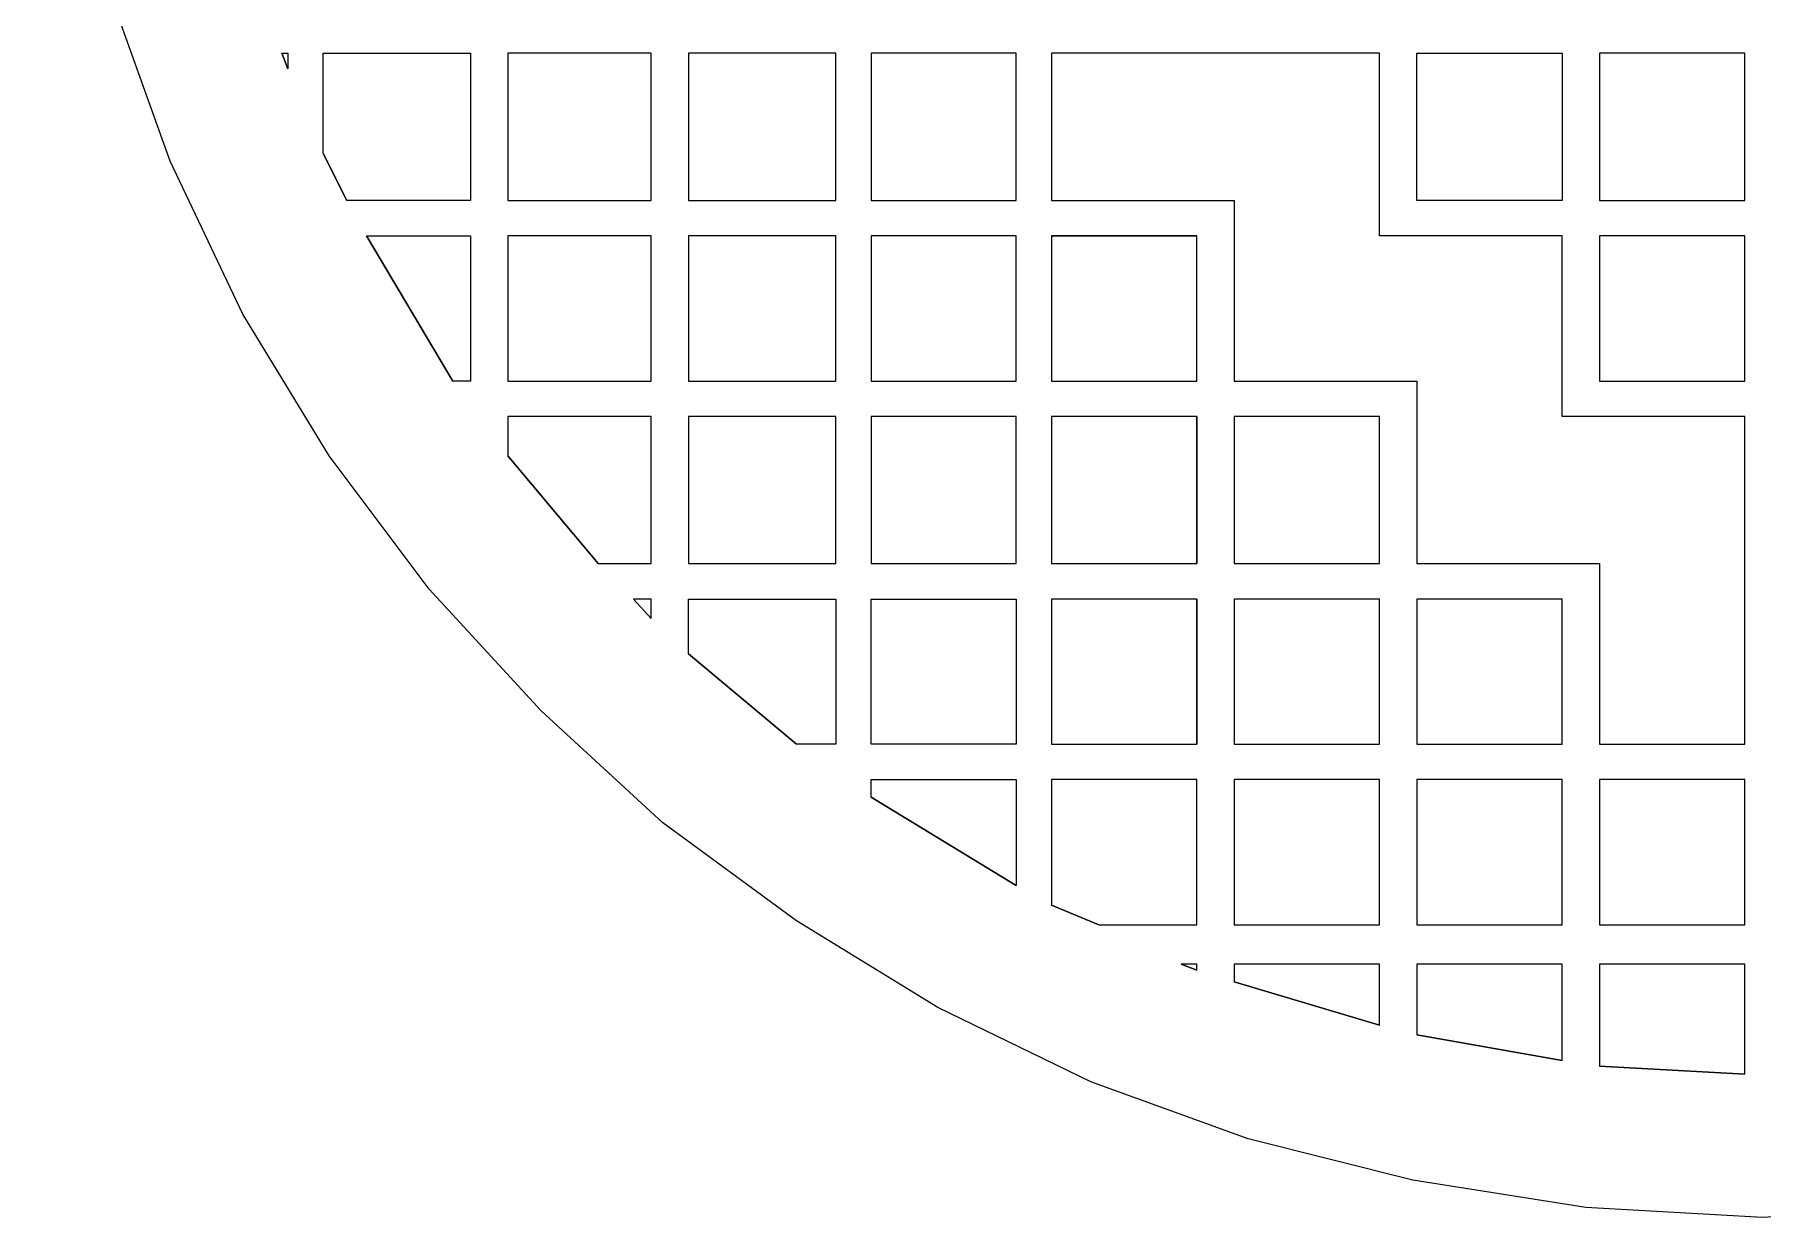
# Model space of a CAD drawing. Header units: centimetres. Extents: x -7.3 to 6, y -13.2 to 13.7.
# Drawn here: x -7.35 to -0.69, y 0.41 to 4.97 of the extents above; entities that cross this region are included whole.
import ezdxf

# ---------------------------------------------------------------- set-up
doc = ezdxf.new("R2010")
doc.units = ezdxf.units.CM
doc.header["$MEASUREMENT"] = 0

msp = doc.modelspace()

# ---------------------------------------------------------------- linework, layer by layer
at = {"lineweight": 9}
for points, knots in [([(-7.3473, 7.07036), (-7.3473, 7.07036), (-7.31704, 6.39704), (-7.31704, 6.39704), (-7.31704, 6.39704), (-7.31704, 6.39704), (-7.21869, 5.73126), (-7.21869, 5.73126), (-7.21869, 5.73126), (-7.21869, 5.73126), (-7.04469, 5.09577), (-7.04469, 5.09577), (-7.04469, 5.09577), (-7.04469, 5.09577), (-6.82529, 4.48297), (-6.82529, 4.48297), (-6.82529, 4.48297), (-6.82529, 4.48297), (-6.54537, 3.89287), (-6.54537, 3.89287), (-6.54537, 3.89287), (-6.54537, 3.89287), (-6.2125, 3.34819), (-6.2125, 3.34819), (-6.2125, 3.34819), (-6.2125, 3.34819), (-5.82666, 2.83372), (-5.82666, 2.83372), (-5.82666, 2.83372), (-5.82666, 2.83372), (-5.39544, 2.3647), (-5.39544, 2.3647), (-5.39544, 2.3647), (-5.39544, 2.3647), (-4.92639, 1.93344), (-4.92639, 1.93344), (-4.92639, 1.93344), (-4.92639, 1.93344), (-4.41194, 1.55517), (-4.41194, 1.55517), (-4.41194, 1.55517), (-4.41194, 1.55517), (-3.86723, 1.2223), (-3.86723, 1.2223), (-3.86723, 1.2223), (-3.86723, 1.2223), (-3.27714, 0.93482), (-3.27714, 0.93482), (-3.27714, 0.93482), (-3.27714, 0.93482), (-2.6719, 0.71542), (-2.6719, 0.71542), (-2.6719, 0.71542), (-2.6719, 0.71542), (-2.03641, 0.55654), (-2.03641, 0.55654), (-2.03641, 0.55654), (-2.03641, 0.55654), (-1.37066, 0.45063), (-1.37066, 0.45063), (-1.37066, 0.45063), (-1.37066, 0.45063), (-0.68977, 0.41281), (-0.68977, 0.41281), (-0.68977, 0.41281), (-0.68977, 0.41281), (-0.01646, 0.45063), (-0.01646, 0.45063), (-0.01646, 0.45063), (-0.01646, 0.45063), (0.64929, 0.55654), (0.64929, 0.55654), (0.64929, 0.55654), (0.64929, 0.55654), (1.28478, 0.71542), (1.28478, 0.71542), (1.28478, 0.71542), (1.28478, 0.71542), (1.89758, 0.93482), (1.89758, 0.93482), (1.89758, 0.93482), (1.89758, 0.93482), (2.48768, 1.2223), (2.48768, 1.2223), (2.48768, 1.2223), (2.48768, 1.2223), (3.03238, 1.55517), (3.03238, 1.55517), (3.03238, 1.55517), (3.03238, 1.55517), (3.54683, 1.93344), (3.54683, 1.93344), (3.54683, 1.93344), (3.54683, 1.93344), (4.01588, 2.3647), (4.01588, 2.3647), (4.01588, 2.3647), (4.01588, 2.3647), (4.4471, 2.83372), (4.4471, 2.83372), (4.4471, 2.83372), (4.4471, 2.83372), (4.82538, 3.34819), (4.82538, 3.34819), (4.82538, 3.34819), (4.82538, 3.34819), (5.16582, 3.89287), (5.16582, 3.89287), (5.16582, 3.89287), (5.16582, 3.89287), (5.44573, 4.48297), (5.44573, 4.48297), (5.44573, 4.48297), (5.44573, 4.48297), (5.66513, 5.09577), (5.66513, 5.09577), (5.66513, 5.09577), (5.66513, 5.09577), (5.824, 5.73126), (5.824, 5.73126), (5.824, 5.73126), (5.824, 5.73126), (5.92992, 6.39704), (5.92992, 6.39704), (5.92992, 6.39704), (5.92992, 6.39704), (5.96018, 7.07036), (5.96018, 7.07036), (5.96018, 7.07036), (5.96018, 7.07036), (5.92992, 7.75877), (5.92992, 7.75877), (5.92992, 7.75877), (5.92992, 7.75877), (5.824, 8.41696), (5.824, 8.41696), (5.824, 8.41696), (5.824, 8.41696), (5.66513, 9.05248), (5.66513, 9.05248), (5.66513, 9.05248), (5.66513, 9.05248), (5.44573, 9.65771), (5.44573, 9.65771), (5.44573, 9.65771), (5.44573, 9.65771), (5.16582, 10.24779), (5.16582, 10.24779), (5.16582, 10.24779), (5.16582, 10.24779), (4.82538, 10.79252), (4.82538, 10.79252), (4.82538, 10.79252), (4.82538, 10.79252), (4.4471, 11.30696), (4.4471, 11.30696), (4.4471, 11.30696), (4.4471, 11.30696), (4.01588, 11.78358), (4.01588, 11.78358), (4.01588, 11.78358), (4.01588, 11.78358), (3.54683, 12.21477), (3.54683, 12.21477), (3.54683, 12.21477), (3.54683, 12.21477), (3.03238, 12.59305), (3.03238, 12.59305), (3.03238, 12.59305), (3.03238, 12.59305), (2.48768, 12.92595), (2.48768, 12.92595), (2.48768, 12.92595), (2.48768, 12.92595), (1.89758, 13.20584), (1.89758, 13.20584), (1.89758, 13.20584), (1.89758, 13.20584), (1.28478, 13.42526), (1.28478, 13.42526), (1.28478, 13.42526), (1.28478, 13.42526), (0.64929, 13.59924), (0.64929, 13.59924), (0.64929, 13.59924), (0.64929, 13.59924), (-0.01646, 13.69759), (-0.01646, 13.69759), (-0.01646, 13.69759), (-0.01646, 13.69759), (-0.68977, 13.72785), (-0.68977, 13.72785), (-0.68977, 13.72785), (-0.68977, 13.72785), (-1.37066, 13.69759), (-1.37066, 13.69759), (-1.37066, 13.69759), (-1.37066, 13.69759), (-2.03641, 13.59924), (-2.03641, 13.59924), (-2.03641, 13.59924), (-2.03641, 13.59924), (-2.6719, 13.42526), (-2.6719, 13.42526), (-2.6719, 13.42526), (-2.6719, 13.42526), (-3.27714, 13.20584), (-3.27714, 13.20584), (-3.27714, 13.20584), (-3.27714, 13.20584), (-3.86723, 12.92595), (-3.86723, 12.92595), (-3.86723, 12.92595), (-3.86723, 12.92595), (-4.41194, 12.59305), (-4.41194, 12.59305), (-4.41194, 12.59305), (-4.41194, 12.59305), (-4.92639, 12.21477), (-4.92639, 12.21477), (-4.92639, 12.21477), (-4.92639, 12.21477), (-5.39544, 11.78358), (-5.39544, 11.78358), (-5.39544, 11.78358), (-5.39544, 11.78358), (-5.82666, 11.30696), (-5.82666, 11.30696), (-5.82666, 11.30696), (-5.82666, 11.30696), (-6.2125, 10.79252), (-6.2125, 10.79252), (-6.2125, 10.79252), (-6.2125, 10.79252), (-6.54537, 10.24779), (-6.54537, 10.24779), (-6.54537, 10.24779), (-6.54537, 10.24779), (-6.82529, 9.65771), (-6.82529, 9.65771), (-6.82529, 9.65771), (-6.82529, 9.65771), (-7.04469, 9.05248), (-7.04469, 9.05248), (-7.04469, 9.05248), (-7.04469, 9.05248), (-7.21869, 8.41696), (-7.21869, 8.41696), (-7.21869, 8.41696), (-7.21869, 8.41696), (-7.31704, 7.75877), (-7.31704, 7.75877), (-7.31704, 7.75877), (-7.31704, 7.75877), (-7.3473, 7.07036), (-7.3473, 7.07036)], [0, 0, 0, 0, 0.0153846, 0.0153846, 0.0153846, 0.0153846, 0.0307692, 0.0307692, 0.0307692, 0.0307692, 0.0461538, 0.0461538, 0.0461538, 0.0461538, 0.0615385, 0.0615385, 0.0615385, 0.0615385, 0.0769231, 0.0769231, 0.0769231, 0.0769231, 0.0923077, 0.0923077, 0.0923077, 0.0923077, 0.1076923, 0.1076923, 0.1076923, 0.1076923, 0.1230769, 0.1230769, 0.1230769, 0.1230769, 0.1384615, 0.1384615, 0.1384615, 0.1384615, 0.1538462, 0.1538462, 0.1538462, 0.1538462, 0.1692308, 0.1692308, 0.1692308, 0.1692308, 0.1846154, 0.1846154, 0.1846154, 0.1846154, 0.2, 0.2, 0.2, 0.2, 0.2153846, 0.2153846, 0.2153846, 0.2153846, 0.2307692, 0.2307692, 0.2307692, 0.2307692, 0.2461538, 0.2461538, 0.2461538, 0.2461538, 0.2615385, 0.2615385, 0.2615385, 0.2615385, 0.2769231, 0.2769231, 0.2769231, 0.2769231, 0.2923077, 0.2923077, 0.2923077, 0.2923077, 0.3076923, 0.3076923, 0.3076923, 0.3076923, 0.3230769, 0.3230769, 0.3230769, 0.3230769, 0.3384615, 0.3384615, 0.3384615, 0.3384615, 0.3538462, 0.3538462, 0.3538462, 0.3538462, 0.3692308, 0.3692308, 0.3692308, 0.3692308, 0.3846154, 0.3846154, 0.3846154, 0.3846154, 0.4, 0.4, 0.4, 0.4, 0.4153846, 0.4153846, 0.4153846, 0.4153846, 0.4307692, 0.4307692, 0.4307692, 0.4307692, 0.4461538, 0.4461538, 0.4461538, 0.4461538, 0.4615385, 0.4615385, 0.4615385, 0.4615385, 0.4769231, 0.4769231, 0.4769231, 0.4769231, 0.4923077, 0.4923077, 0.4923077, 0.4923077, 0.5076923, 0.5076923, 0.5076923, 0.5076923, 0.5230769, 0.5230769, 0.5230769, 0.5230769, 0.5384615, 0.5384615, 0.5384615, 0.5384615, 0.5538462, 0.5538462, 0.5538462, 0.5538462, 0.5692308, 0.5692308, 0.5692308, 0.5692308, 0.5846154, 0.5846154, 0.5846154, 0.5846154, 0.6, 0.6, 0.6, 0.6, 0.6153846, 0.6153846, 0.6153846, 0.6153846, 0.6307692, 0.6307692, 0.6307692, 0.6307692, 0.6461538, 0.6461538, 0.6461538, 0.6461538, 0.6615385, 0.6615385, 0.6615385, 0.6615385, 0.6769231, 0.6769231, 0.6769231, 0.6769231, 0.6923077, 0.6923077, 0.6923077, 0.6923077, 0.7076923, 0.7076923, 0.7076923, 0.7076923, 0.7230769, 0.7230769, 0.7230769, 0.7230769, 0.7384615, 0.7384615, 0.7384615, 0.7384615, 0.7538462, 0.7538462, 0.7538462, 0.7538462, 0.7692308, 0.7692308, 0.7692308, 0.7692308, 0.7846154, 0.7846154, 0.7846154, 0.7846154, 0.8, 0.8, 0.8, 0.8, 0.8153846, 0.8153846, 0.8153846, 0.8153846, 0.8307692, 0.8307692, 0.8307692, 0.8307692, 0.8461538, 0.8461538, 0.8461538, 0.8461538, 0.8615385, 0.8615385, 0.8615385, 0.8615385, 0.8769231, 0.8769231, 0.8769231, 0.8769231, 0.8923077, 0.8923077, 0.8923077, 0.8923077, 0.9076923, 0.9076923, 0.9076923, 0.9076923, 0.9230769, 0.9230769, 0.9230769, 0.9230769, 0.9384615, 0.9384615, 0.9384615, 0.9384615, 0.9538462, 0.9538462, 0.9538462, 0.9538462, 0.9692308, 0.9692308, 0.9692308, 0.9692308, 1, 1, 1, 1]), ([(-6.37136, 4.83857), (-6.37136, 4.83857), (-6.37136, 4.89907), (-6.37136, 4.89907), (-6.37136, 4.89907), (-6.37136, 4.89907), (-6.39406, 4.89907), (-6.39406, 4.89907), (-6.39406, 4.89907), (-6.39406, 4.89907), (-6.37136, 4.83857), (-6.37136, 4.83857)], [0, 0, 0, 0, 0.25, 0.25, 0.25, 0.25, 0.5, 0.5, 0.5, 0.5, 1, 1, 1, 1]), ([(-6.39406, 4.89907), (-6.39406, 4.89907), (-6.37136, 4.83857), (-6.37136, 4.83857), (-6.37136, 4.83857), (-6.37136, 4.83857), (-6.39406, 4.89907), (-6.39406, 4.89907)], [0, 0, 0, 0, 0.3333333, 0.3333333, 0.3333333, 0.3333333, 1, 1, 1, 1]), ([(-6.14441, 4.33169), (-6.14441, 4.33169), (-5.66779, 4.33169), (-5.66779, 4.33169), (-5.66779, 4.33169), (-5.66779, 4.33169), (-5.66779, 4.89907), (-5.66779, 4.89907), (-5.66779, 4.89907), (-5.66779, 4.89907), (-6.23519, 4.89907), (-6.23519, 4.89907), (-6.23519, 4.89907), (-6.23519, 4.89907), (-6.23519, 4.51323), (-6.23519, 4.51323), (-6.23519, 4.51323), (-6.23519, 4.51323), (-6.14441, 4.33169), (-6.14441, 4.33169)], [0, 0, 0, 0, 0.1666667, 0.1666667, 0.1666667, 0.1666667, 0.3333333, 0.3333333, 0.3333333, 0.3333333, 0.5, 0.5, 0.5, 0.5, 0.6666667, 0.6666667, 0.6666667, 0.6666667, 1, 1, 1, 1]), ([(-4.97177, 4.33169), (-4.97177, 4.33169), (-5.52405, 4.33169), (-5.52405, 4.33169), (-5.52405, 4.33169), (-5.52405, 4.33169), (-5.52405, 4.89907), (-5.52405, 4.89907), (-5.52405, 4.89907), (-5.52405, 4.89907), (-4.97177, 4.89907), (-4.97177, 4.89907), (-4.97177, 4.89907), (-4.97177, 4.89907), (-4.97177, 4.33169), (-4.97177, 4.33169)], [0, 0, 0, 0, 0.2, 0.2, 0.2, 0.2, 0.4, 0.4, 0.4, 0.4, 0.6, 0.6, 0.6, 0.6, 1, 1, 1, 1]), ([(-4.26063, 4.33169), (-4.26063, 4.33169), (-4.82804, 4.33169), (-4.82804, 4.33169), (-4.82804, 4.33169), (-4.82804, 4.33169), (-4.82804, 4.89907), (-4.82804, 4.89907), (-4.82804, 4.89907), (-4.82804, 4.89907), (-4.26063, 4.89907), (-4.26063, 4.89907), (-4.26063, 4.89907), (-4.26063, 4.89907), (-4.26063, 4.33169), (-4.26063, 4.33169)], [0, 0, 0, 0, 0.2, 0.2, 0.2, 0.2, 0.4, 0.4, 0.4, 0.4, 0.6, 0.6, 0.6, 0.6, 1, 1, 1, 1]), ([(-3.56461, 4.33169), (-3.56461, 4.33169), (-4.12445, 4.33169), (-4.12445, 4.33169), (-4.12445, 4.33169), (-4.12445, 4.33169), (-4.12445, 4.89907), (-4.12445, 4.89907), (-4.12445, 4.89907), (-4.12445, 4.89907), (-3.56461, 4.89907), (-3.56461, 4.89907), (-3.56461, 4.89907), (-3.56461, 4.89907), (-3.56461, 4.33169), (-3.56461, 4.33169)], [0, 0, 0, 0, 0.2, 0.2, 0.2, 0.2, 0.4, 0.4, 0.4, 0.4, 0.6, 0.6, 0.6, 0.6, 1, 1, 1, 1]), ([(-2.02128, 3.63565), (-2.02128, 3.63565), (-2.72486, 3.63565), (-2.72486, 3.63565), (-2.72486, 3.63565), (-2.72486, 3.63565), (-2.72486, 4.33169), (-2.72486, 4.33169), (-2.72486, 4.33169), (-2.72486, 4.33169), (-3.42844, 4.33169), (-3.42844, 4.33169), (-3.42844, 4.33169), (-3.42844, 4.33169), (-3.42844, 4.89907), (-3.42844, 4.89907), (-3.42844, 4.89907), (-3.42844, 4.89907), (-2.16502, 4.89907), (-2.16502, 4.89907), (-2.16502, 4.89907), (-2.16502, 4.89907), (-2.16502, 4.19552), (-2.16502, 4.19552), (-2.16502, 4.19552), (-2.16502, 4.19552), (-1.46145, 4.19552), (-1.46145, 4.19552), (-1.46145, 4.19552), (-1.46145, 4.19552), (-1.46145, 3.49947), (-1.46145, 3.49947), (-1.46145, 3.49947), (-1.46145, 3.49947), (-0.75786, 3.49947), (-0.75786, 3.49947), (-0.75786, 3.49947), (-0.75786, 3.49947), (-0.75786, 2.23609), (-0.75786, 2.23609), (-0.75786, 2.23609), (-0.75786, 2.23609), (-1.3177, 2.23609), (-1.3177, 2.23609), (-1.3177, 2.23609), (-1.3177, 2.23609), (-1.3177, 2.93207), (-1.3177, 2.93207), (-1.3177, 2.93207), (-1.3177, 2.93207), (-2.02128, 2.93207), (-2.02128, 2.93207), (-2.02128, 2.93207), (-2.02128, 2.93207), (-2.02128, 3.63565), (-2.02128, 3.63565)], [0, 0, 0, 0, 0.0666667, 0.0666667, 0.0666667, 0.0666667, 0.1333333, 0.1333333, 0.1333333, 0.1333333, 0.2, 0.2, 0.2, 0.2, 0.2666667, 0.2666667, 0.2666667, 0.2666667, 0.3333333, 0.3333333, 0.3333333, 0.3333333, 0.4, 0.4, 0.4, 0.4, 0.4666667, 0.4666667, 0.4666667, 0.4666667, 0.5333333, 0.5333333, 0.5333333, 0.5333333, 0.6, 0.6, 0.6, 0.6, 0.6666667, 0.6666667, 0.6666667, 0.6666667, 0.7333333, 0.7333333, 0.7333333, 0.7333333, 0.8, 0.8, 0.8, 0.8, 0.8666667, 0.8666667, 0.8666667, 0.8666667, 1, 1, 1, 1]), ([(-1.46145, 4.33169), (-1.46145, 4.33169), (-1.46145, 4.89907), (-1.46145, 4.89907), (-1.46145, 4.89907), (-1.46145, 4.89907), (-2.02128, 4.89907), (-2.02128, 4.89907), (-2.02128, 4.89907), (-2.02128, 4.89907), (-2.02128, 4.33169), (-2.02128, 4.33169), (-2.02128, 4.33169), (-2.02128, 4.33169), (-1.46145, 4.33169), (-1.46145, 4.33169)], [0, 0, 0, 0, 0.2, 0.2, 0.2, 0.2, 0.4, 0.4, 0.4, 0.4, 0.6, 0.6, 0.6, 0.6, 1, 1, 1, 1]), ([(-1.3177, 4.33169), (-1.3177, 4.33169), (-1.3177, 4.89907), (-1.3177, 4.89907), (-1.3177, 4.89907), (-1.3177, 4.89907), (-0.75786, 4.89907), (-0.75786, 4.89907), (-0.75786, 4.89907), (-0.75786, 4.89907), (-0.75786, 4.33169), (-0.75786, 4.33169), (-0.75786, 4.33169), (-0.75786, 4.33169), (-1.3177, 4.33169), (-1.3177, 4.33169)], [0, 0, 0, 0, 0.2, 0.2, 0.2, 0.2, 0.4, 0.4, 0.4, 0.4, 0.6, 0.6, 0.6, 0.6, 1, 1, 1, 1]), ([(-6.23519, 4.51323), (-6.23519, 4.51323), (-6.14441, 4.33169), (-6.14441, 4.33169), (-6.14441, 4.33169), (-6.14441, 4.33169), (-6.23519, 4.51323), (-6.23519, 4.51323)], [0, 0, 0, 0, 0.3333333, 0.3333333, 0.3333333, 0.3333333, 1, 1, 1, 1]), ([(-6.06875, 4.19552), (-6.06875, 4.19552), (-5.73588, 3.63565), (-5.73588, 3.63565), (-5.73588, 3.63565), (-5.73588, 3.63565), (-6.06875, 4.19552), (-6.06875, 4.19552)], [0, 0, 0, 0, 0.3333333, 0.3333333, 0.3333333, 0.3333333, 1, 1, 1, 1]), ([(-5.73588, 3.63565), (-5.73588, 3.63565), (-5.66779, 3.63565), (-5.66779, 3.63565), (-5.66779, 3.63565), (-5.66779, 3.63565), (-5.66779, 4.19552), (-5.66779, 4.19552), (-5.66779, 4.19552), (-5.66779, 4.19552), (-6.06875, 4.19552), (-6.06875, 4.19552), (-6.06875, 4.19552), (-6.06875, 4.19552), (-5.73588, 3.63565), (-5.73588, 3.63565)], [0, 0, 0, 0, 0.2, 0.2, 0.2, 0.2, 0.4, 0.4, 0.4, 0.4, 0.6, 0.6, 0.6, 0.6, 1, 1, 1, 1]), ([(-4.97177, 3.63565), (-4.97177, 3.63565), (-5.52405, 3.63565), (-5.52405, 3.63565), (-5.52405, 3.63565), (-5.52405, 3.63565), (-5.52405, 4.19552), (-5.52405, 4.19552), (-5.52405, 4.19552), (-5.52405, 4.19552), (-4.97177, 4.19552), (-4.97177, 4.19552), (-4.97177, 4.19552), (-4.97177, 4.19552), (-4.97177, 3.63565), (-4.97177, 3.63565)], [0, 0, 0, 0, 0.2, 0.2, 0.2, 0.2, 0.4, 0.4, 0.4, 0.4, 0.6, 0.6, 0.6, 0.6, 1, 1, 1, 1]), ([(-4.26063, 3.63565), (-4.26063, 3.63565), (-4.82804, 3.63565), (-4.82804, 3.63565), (-4.82804, 3.63565), (-4.82804, 3.63565), (-4.82804, 4.19552), (-4.82804, 4.19552), (-4.82804, 4.19552), (-4.82804, 4.19552), (-4.26063, 4.19552), (-4.26063, 4.19552), (-4.26063, 4.19552), (-4.26063, 4.19552), (-4.26063, 3.63565), (-4.26063, 3.63565)], [0, 0, 0, 0, 0.2, 0.2, 0.2, 0.2, 0.4, 0.4, 0.4, 0.4, 0.6, 0.6, 0.6, 0.6, 1, 1, 1, 1]), ([(-4.12445, 3.63565), (-4.12445, 3.63565), (-4.12445, 4.19552), (-4.12445, 4.19552), (-4.12445, 4.19552), (-4.12445, 4.19552), (-3.56461, 4.19552), (-3.56461, 4.19552), (-3.56461, 4.19552), (-3.56461, 4.19552), (-3.56461, 3.63565), (-3.56461, 3.63565), (-3.56461, 3.63565), (-3.56461, 3.63565), (-4.12445, 3.63565), (-4.12445, 3.63565)], [0, 0, 0, 0, 0.2, 0.2, 0.2, 0.2, 0.4, 0.4, 0.4, 0.4, 0.6, 0.6, 0.6, 0.6, 1, 1, 1, 1]), ([(-2.8686, 4.19552), (-2.8686, 4.19552), (-2.8686, 3.63565), (-2.8686, 3.63565), (-2.8686, 3.63565), (-2.8686, 3.63565), (-3.42844, 3.63565), (-3.42844, 3.63565), (-3.42844, 3.63565), (-3.42844, 3.63565), (-3.42844, 4.19552), (-3.42844, 4.19552), (-3.42844, 4.19552), (-3.42844, 4.19552), (-2.8686, 4.19552), (-2.8686, 4.19552)], [0, 0, 0, 0, 0.2, 0.2, 0.2, 0.2, 0.4, 0.4, 0.4, 0.4, 0.6, 0.6, 0.6, 0.6, 1, 1, 1, 1]), ([(-3.42844, 4.19552), (-3.42844, 4.19552), (-2.8686, 4.19552), (-2.8686, 4.19552), (-2.8686, 4.19552), (-2.8686, 4.19552), (-3.42844, 4.19552), (-3.42844, 4.19552)], [0, 0, 0, 0, 0.3333333, 0.3333333, 0.3333333, 0.3333333, 1, 1, 1, 1]), ([(-0.75786, 3.63565), (-0.75786, 3.63565), (-1.3177, 3.63565), (-1.3177, 3.63565), (-1.3177, 3.63565), (-1.3177, 3.63565), (-1.3177, 4.19552), (-1.3177, 4.19552), (-1.3177, 4.19552), (-1.3177, 4.19552), (-0.75786, 4.19552), (-0.75786, 4.19552), (-0.75786, 4.19552), (-0.75786, 4.19552), (-0.75786, 3.63565), (-0.75786, 3.63565)], [0, 0, 0, 0, 0.2, 0.2, 0.2, 0.2, 0.4, 0.4, 0.4, 0.4, 0.6, 0.6, 0.6, 0.6, 1, 1, 1, 1]), ([(-5.52405, 3.34819), (-5.52405, 3.34819), (-5.52405, 3.49947), (-5.52405, 3.49947), (-5.52405, 3.49947), (-5.52405, 3.49947), (-4.97177, 3.49947), (-4.97177, 3.49947), (-4.97177, 3.49947), (-4.97177, 3.49947), (-4.97177, 2.93207), (-4.97177, 2.93207), (-4.97177, 2.93207), (-4.97177, 2.93207), (-5.17604, 2.93207), (-5.17604, 2.93207), (-5.17604, 2.93207), (-5.17604, 2.93207), (-5.52405, 3.34819), (-5.52405, 3.34819)], [0, 0, 0, 0, 0.1666667, 0.1666667, 0.1666667, 0.1666667, 0.3333333, 0.3333333, 0.3333333, 0.3333333, 0.5, 0.5, 0.5, 0.5, 0.6666667, 0.6666667, 0.6666667, 0.6666667, 1, 1, 1, 1]), ([(-4.26063, 3.49947), (-4.26063, 3.49947), (-4.26063, 2.93207), (-4.26063, 2.93207), (-4.26063, 2.93207), (-4.26063, 2.93207), (-4.82804, 2.93207), (-4.82804, 2.93207), (-4.82804, 2.93207), (-4.82804, 2.93207), (-4.82804, 3.49947), (-4.82804, 3.49947), (-4.82804, 3.49947), (-4.82804, 3.49947), (-4.26063, 3.49947), (-4.26063, 3.49947)], [0, 0, 0, 0, 0.2, 0.2, 0.2, 0.2, 0.4, 0.4, 0.4, 0.4, 0.6, 0.6, 0.6, 0.6, 1, 1, 1, 1]), ([(-3.56461, 2.93207), (-3.56461, 2.93207), (-4.12445, 2.93207), (-4.12445, 2.93207), (-4.12445, 2.93207), (-4.12445, 2.93207), (-4.12445, 3.49947), (-4.12445, 3.49947), (-4.12445, 3.49947), (-4.12445, 3.49947), (-3.56461, 3.49947), (-3.56461, 3.49947), (-3.56461, 3.49947), (-3.56461, 3.49947), (-3.56461, 2.93207), (-3.56461, 2.93207)], [0, 0, 0, 0, 0.2, 0.2, 0.2, 0.2, 0.4, 0.4, 0.4, 0.4, 0.6, 0.6, 0.6, 0.6, 1, 1, 1, 1]), ([(-2.8686, 2.93207), (-2.8686, 2.93207), (-3.42844, 2.93207), (-3.42844, 2.93207), (-3.42844, 2.93207), (-3.42844, 2.93207), (-3.42844, 3.49947), (-3.42844, 3.49947), (-3.42844, 3.49947), (-3.42844, 3.49947), (-2.8686, 3.49947), (-2.8686, 3.49947), (-2.8686, 3.49947), (-2.8686, 3.49947), (-2.8686, 2.93207), (-2.8686, 2.93207)], [0, 0, 0, 0, 0.2, 0.2, 0.2, 0.2, 0.4, 0.4, 0.4, 0.4, 0.6, 0.6, 0.6, 0.6, 1, 1, 1, 1]), ([(-2.8686, 3.49947), (-2.8686, 3.49947), (-2.8686, 2.93207), (-2.8686, 2.93207), (-2.8686, 2.93207), (-2.8686, 2.93207), (-2.8686, 3.49947), (-2.8686, 3.49947)], [0, 0, 0, 0, 0.3333333, 0.3333333, 0.3333333, 0.3333333, 1, 1, 1, 1]), ([(-2.16502, 2.93207), (-2.16502, 2.93207), (-2.72486, 2.93207), (-2.72486, 2.93207), (-2.72486, 2.93207), (-2.72486, 2.93207), (-2.72486, 3.49947), (-2.72486, 3.49947), (-2.72486, 3.49947), (-2.72486, 3.49947), (-2.16502, 3.49947), (-2.16502, 3.49947), (-2.16502, 3.49947), (-2.16502, 3.49947), (-2.16502, 2.93207), (-2.16502, 2.93207)], [0, 0, 0, 0, 0.2, 0.2, 0.2, 0.2, 0.4, 0.4, 0.4, 0.4, 0.6, 0.6, 0.6, 0.6, 1, 1, 1, 1]), ([(-5.17604, 2.93207), (-5.17604, 2.93207), (-5.52405, 3.34819), (-5.52405, 3.34819), (-5.52405, 3.34819), (-5.52405, 3.34819), (-5.17604, 2.93207), (-5.17604, 2.93207)], [0, 0, 0, 0, 0.3333333, 0.3333333, 0.3333333, 0.3333333, 1, 1, 1, 1]), ([(-5.03986, 2.7959), (-5.03986, 2.7959), (-4.97177, 2.7959), (-4.97177, 2.7959), (-4.97177, 2.7959), (-4.97177, 2.7959), (-4.97177, 2.72024), (-4.97177, 2.72024), (-4.97177, 2.72024), (-4.97177, 2.72024), (-5.03986, 2.7959), (-5.03986, 2.7959)], [0, 0, 0, 0, 0.25, 0.25, 0.25, 0.25, 0.5, 0.5, 0.5, 0.5, 1, 1, 1, 1]), ([(-4.97177, 2.72024), (-4.97177, 2.72024), (-5.03986, 2.7959), (-5.03986, 2.7959), (-5.03986, 2.7959), (-5.03986, 2.7959), (-4.97177, 2.72024), (-4.97177, 2.72024)], [0, 0, 0, 0, 0.3333333, 0.3333333, 0.3333333, 0.3333333, 1, 1, 1, 1]), ([(-4.41194, 2.23609), (-4.41194, 2.23609), (-4.26063, 2.23609), (-4.26063, 2.23609), (-4.26063, 2.23609), (-4.26063, 2.23609), (-4.26063, 2.7959), (-4.26063, 2.7959), (-4.26063, 2.7959), (-4.26063, 2.7959), (-4.82804, 2.7959), (-4.82804, 2.7959), (-4.82804, 2.7959), (-4.82804, 2.7959), (-4.82804, 2.58407), (-4.82804, 2.58407), (-4.82804, 2.58407), (-4.82804, 2.58407), (-4.41194, 2.23609), (-4.41194, 2.23609)], [0, 0, 0, 0, 0.1666667, 0.1666667, 0.1666667, 0.1666667, 0.3333333, 0.3333333, 0.3333333, 0.3333333, 0.5, 0.5, 0.5, 0.5, 0.6666667, 0.6666667, 0.6666667, 0.6666667, 1, 1, 1, 1]), ([(-4.12445, 2.7959), (-4.12445, 2.7959), (-4.12445, 2.23609), (-4.12445, 2.23609), (-4.12445, 2.23609), (-4.12445, 2.23609), (-3.56461, 2.23609), (-3.56461, 2.23609), (-3.56461, 2.23609), (-3.56461, 2.23609), (-3.56461, 2.7959), (-3.56461, 2.7959), (-3.56461, 2.7959), (-3.56461, 2.7959), (-4.12445, 2.7959), (-4.12445, 2.7959)], [0, 0, 0, 0, 0.2, 0.2, 0.2, 0.2, 0.4, 0.4, 0.4, 0.4, 0.6, 0.6, 0.6, 0.6, 1, 1, 1, 1]), ([(-2.8686, 2.23609), (-2.8686, 2.23609), (-3.42844, 2.23609), (-3.42844, 2.23609), (-3.42844, 2.23609), (-3.42844, 2.23609), (-3.42844, 2.7959), (-3.42844, 2.7959), (-3.42844, 2.7959), (-3.42844, 2.7959), (-2.8686, 2.7959), (-2.8686, 2.7959), (-2.8686, 2.7959), (-2.8686, 2.7959), (-2.8686, 2.23609), (-2.8686, 2.23609)], [0, 0, 0, 0, 0.2, 0.2, 0.2, 0.2, 0.4, 0.4, 0.4, 0.4, 0.6, 0.6, 0.6, 0.6, 1, 1, 1, 1]), ([(-2.8686, 2.7959), (-2.8686, 2.7959), (-2.8686, 2.23609), (-2.8686, 2.23609), (-2.8686, 2.23609), (-2.8686, 2.23609), (-2.8686, 2.7959), (-2.8686, 2.7959)], [0, 0, 0, 0, 0.3333333, 0.3333333, 0.3333333, 0.3333333, 1, 1, 1, 1]), ([(-2.16502, 2.23609), (-2.16502, 2.23609), (-2.72486, 2.23609), (-2.72486, 2.23609), (-2.72486, 2.23609), (-2.72486, 2.23609), (-2.72486, 2.7959), (-2.72486, 2.7959), (-2.72486, 2.7959), (-2.72486, 2.7959), (-2.16502, 2.7959), (-2.16502, 2.7959), (-2.16502, 2.7959), (-2.16502, 2.7959), (-2.16502, 2.23609), (-2.16502, 2.23609)], [0, 0, 0, 0, 0.2, 0.2, 0.2, 0.2, 0.4, 0.4, 0.4, 0.4, 0.6, 0.6, 0.6, 0.6, 1, 1, 1, 1]), ([(-1.46145, 2.23609), (-1.46145, 2.23609), (-2.02128, 2.23609), (-2.02128, 2.23609), (-2.02128, 2.23609), (-2.02128, 2.23609), (-2.02128, 2.7959), (-2.02128, 2.7959), (-2.02128, 2.7959), (-2.02128, 2.7959), (-1.46145, 2.7959), (-1.46145, 2.7959), (-1.46145, 2.7959), (-1.46145, 2.7959), (-1.46145, 2.23609), (-1.46145, 2.23609)], [0, 0, 0, 0, 0.2, 0.2, 0.2, 0.2, 0.4, 0.4, 0.4, 0.4, 0.6, 0.6, 0.6, 0.6, 1, 1, 1, 1]), ([(-4.82804, 2.58407), (-4.82804, 2.58407), (-4.41194, 2.23609), (-4.41194, 2.23609), (-4.41194, 2.23609), (-4.41194, 2.23609), (-4.82804, 2.58407), (-4.82804, 2.58407)], [0, 0, 0, 0, 0.3333333, 0.3333333, 0.3333333, 0.3333333, 1, 1, 1, 1]), ([(-3.56461, 1.69136), (-3.56461, 1.69136), (-3.56461, 2.09988), (-3.56461, 2.09988), (-3.56461, 2.09988), (-3.56461, 2.09988), (-4.12445, 2.09988), (-4.12445, 2.09988), (-4.12445, 2.09988), (-4.12445, 2.09988), (-4.12445, 2.03179), (-4.12445, 2.03179), (-4.12445, 2.03179), (-4.12445, 2.03179), (-3.56461, 1.69136), (-3.56461, 1.69136)], [0, 0, 0, 0, 0.2, 0.2, 0.2, 0.2, 0.4, 0.4, 0.4, 0.4, 0.6, 0.6, 0.6, 0.6, 1, 1, 1, 1]), ([(-3.42844, 1.6157), (-3.42844, 1.6157), (-3.42844, 2.09988), (-3.42844, 2.09988), (-3.42844, 2.09988), (-3.42844, 2.09988), (-2.8686, 2.09988), (-2.8686, 2.09988), (-2.8686, 2.09988), (-2.8686, 2.09988), (-2.8686, 1.54004), (-2.8686, 1.54004), (-2.8686, 1.54004), (-2.8686, 1.54004), (-3.24687, 1.54004), (-3.24687, 1.54004), (-3.24687, 1.54004), (-3.24687, 1.54004), (-3.42844, 1.6157), (-3.42844, 1.6157)], [0, 0, 0, 0, 0.1666667, 0.1666667, 0.1666667, 0.1666667, 0.3333333, 0.3333333, 0.3333333, 0.3333333, 0.5, 0.5, 0.5, 0.5, 0.6666667, 0.6666667, 0.6666667, 0.6666667, 1, 1, 1, 1]), ([(-2.72486, 1.54004), (-2.72486, 1.54004), (-2.72486, 2.09988), (-2.72486, 2.09988), (-2.72486, 2.09988), (-2.72486, 2.09988), (-2.16502, 2.09988), (-2.16502, 2.09988), (-2.16502, 2.09988), (-2.16502, 2.09988), (-2.16502, 1.54004), (-2.16502, 1.54004), (-2.16502, 1.54004), (-2.16502, 1.54004), (-2.72486, 1.54004), (-2.72486, 1.54004)], [0, 0, 0, 0, 0.2, 0.2, 0.2, 0.2, 0.4, 0.4, 0.4, 0.4, 0.6, 0.6, 0.6, 0.6, 1, 1, 1, 1]), ([(-2.02128, 1.54004), (-2.02128, 1.54004), (-2.02128, 2.09988), (-2.02128, 2.09988), (-2.02128, 2.09988), (-2.02128, 2.09988), (-1.46145, 2.09988), (-1.46145, 2.09988), (-1.46145, 2.09988), (-1.46145, 2.09988), (-1.46145, 1.54004), (-1.46145, 1.54004), (-1.46145, 1.54004), (-1.46145, 1.54004), (-2.02128, 1.54004), (-2.02128, 1.54004)], [0, 0, 0, 0, 0.2, 0.2, 0.2, 0.2, 0.4, 0.4, 0.4, 0.4, 0.6, 0.6, 0.6, 0.6, 1, 1, 1, 1]), ([(-1.3177, 1.54004), (-1.3177, 1.54004), (-1.3177, 2.09988), (-1.3177, 2.09988), (-1.3177, 2.09988), (-1.3177, 2.09988), (-0.75786, 2.09988), (-0.75786, 2.09988), (-0.75786, 2.09988), (-0.75786, 2.09988), (-0.75786, 1.54004), (-0.75786, 1.54004), (-0.75786, 1.54004), (-0.75786, 1.54004), (-1.3177, 1.54004), (-1.3177, 1.54004)], [0, 0, 0, 0, 0.2, 0.2, 0.2, 0.2, 0.4, 0.4, 0.4, 0.4, 0.6, 0.6, 0.6, 0.6, 1, 1, 1, 1]), ([(-4.12445, 2.03179), (-4.12445, 2.03179), (-3.56461, 1.69136), (-3.56461, 1.69136), (-3.56461, 1.69136), (-3.56461, 1.69136), (-4.12445, 2.03179), (-4.12445, 2.03179)], [0, 0, 0, 0, 0.3333333, 0.3333333, 0.3333333, 0.3333333, 1, 1, 1, 1]), ([(-3.24687, 1.54004), (-3.24687, 1.54004), (-3.42844, 1.6157), (-3.42844, 1.6157), (-3.42844, 1.6157), (-3.42844, 1.6157), (-3.24687, 1.54004), (-3.24687, 1.54004)], [0, 0, 0, 0, 0.3333333, 0.3333333, 0.3333333, 0.3333333, 1, 1, 1, 1]), ([(-2.8686, 1.36604), (-2.8686, 1.36604), (-2.92912, 1.38874), (-2.92912, 1.38874), (-2.92912, 1.38874), (-2.92912, 1.38874), (-2.8686, 1.36604), (-2.8686, 1.36604)], [0, 0, 0, 0, 0.3333333, 0.3333333, 0.3333333, 0.3333333, 1, 1, 1, 1]), ([(-2.92912, 1.38874), (-2.92912, 1.38874), (-2.8686, 1.38874), (-2.8686, 1.38874), (-2.8686, 1.38874), (-2.8686, 1.38874), (-2.8686, 1.36604), (-2.8686, 1.36604), (-2.8686, 1.36604), (-2.8686, 1.36604), (-2.92912, 1.38874), (-2.92912, 1.38874)], [0, 0, 0, 0, 0.25, 0.25, 0.25, 0.25, 0.5, 0.5, 0.5, 0.5, 1, 1, 1, 1]), ([(-2.72486, 1.32065), (-2.72486, 1.32065), (-2.72486, 1.38874), (-2.72486, 1.38874), (-2.72486, 1.38874), (-2.72486, 1.38874), (-2.16502, 1.38874), (-2.16502, 1.38874), (-2.16502, 1.38874), (-2.16502, 1.38874), (-2.16502, 1.15421), (-2.16502, 1.15421), (-2.16502, 1.15421), (-2.16502, 1.15421), (-2.72486, 1.32065), (-2.72486, 1.32065)], [0, 0, 0, 0, 0.2, 0.2, 0.2, 0.2, 0.4, 0.4, 0.4, 0.4, 0.6, 0.6, 0.6, 0.6, 1, 1, 1, 1]), ([(-2.02128, 1.11638), (-2.02128, 1.11638), (-2.02128, 1.38874), (-2.02128, 1.38874), (-2.02128, 1.38874), (-2.02128, 1.38874), (-1.46145, 1.38874), (-1.46145, 1.38874), (-1.46145, 1.38874), (-1.46145, 1.38874), (-1.46145, 1.01803), (-1.46145, 1.01803), (-1.46145, 1.01803), (-1.46145, 1.01803), (-2.02128, 1.11638), (-2.02128, 1.11638)], [0, 0, 0, 0, 0.2, 0.2, 0.2, 0.2, 0.4, 0.4, 0.4, 0.4, 0.6, 0.6, 0.6, 0.6, 1, 1, 1, 1]), ([(-1.3177, 0.99534), (-1.3177, 0.99534), (-1.3177, 1.38874), (-1.3177, 1.38874), (-1.3177, 1.38874), (-1.3177, 1.38874), (-0.75786, 1.38874), (-0.75786, 1.38874), (-0.75786, 1.38874), (-0.75786, 1.38874), (-0.75786, 0.96508), (-0.75786, 0.96508), (-0.75786, 0.96508), (-0.75786, 0.96508), (-1.3177, 0.99534), (-1.3177, 0.99534)], [0, 0, 0, 0, 0.2, 0.2, 0.2, 0.2, 0.4, 0.4, 0.4, 0.4, 0.6, 0.6, 0.6, 0.6, 1, 1, 1, 1]), ([(-2.16502, 1.15421), (-2.16502, 1.15421), (-2.72486, 1.32065), (-2.72486, 1.32065), (-2.72486, 1.32065), (-2.72486, 1.32065), (-2.16502, 1.15421), (-2.16502, 1.15421)], [0, 0, 0, 0, 0.3333333, 0.3333333, 0.3333333, 0.3333333, 1, 1, 1, 1]), ([(-1.46145, 1.01803), (-1.46145, 1.01803), (-2.02128, 1.11638), (-2.02128, 1.11638), (-2.02128, 1.11638), (-2.02128, 1.11638), (-1.46145, 1.01803), (-1.46145, 1.01803)], [0, 0, 0, 0, 0.3333333, 0.3333333, 0.3333333, 0.3333333, 1, 1, 1, 1]), ([(-0.75786, 0.96508), (-0.75786, 0.96508), (-1.3177, 0.99534), (-1.3177, 0.99534), (-1.3177, 0.99534), (-1.3177, 0.99534), (-0.75786, 0.96508), (-0.75786, 0.96508)], [0, 0, 0, 0, 0.3333333, 0.3333333, 0.3333333, 0.3333333, 1, 1, 1, 1])]:
    msp.add_open_spline(points, degree=3, knots=knots, dxfattribs=at)

doc.saveas('drawing.dxf')
